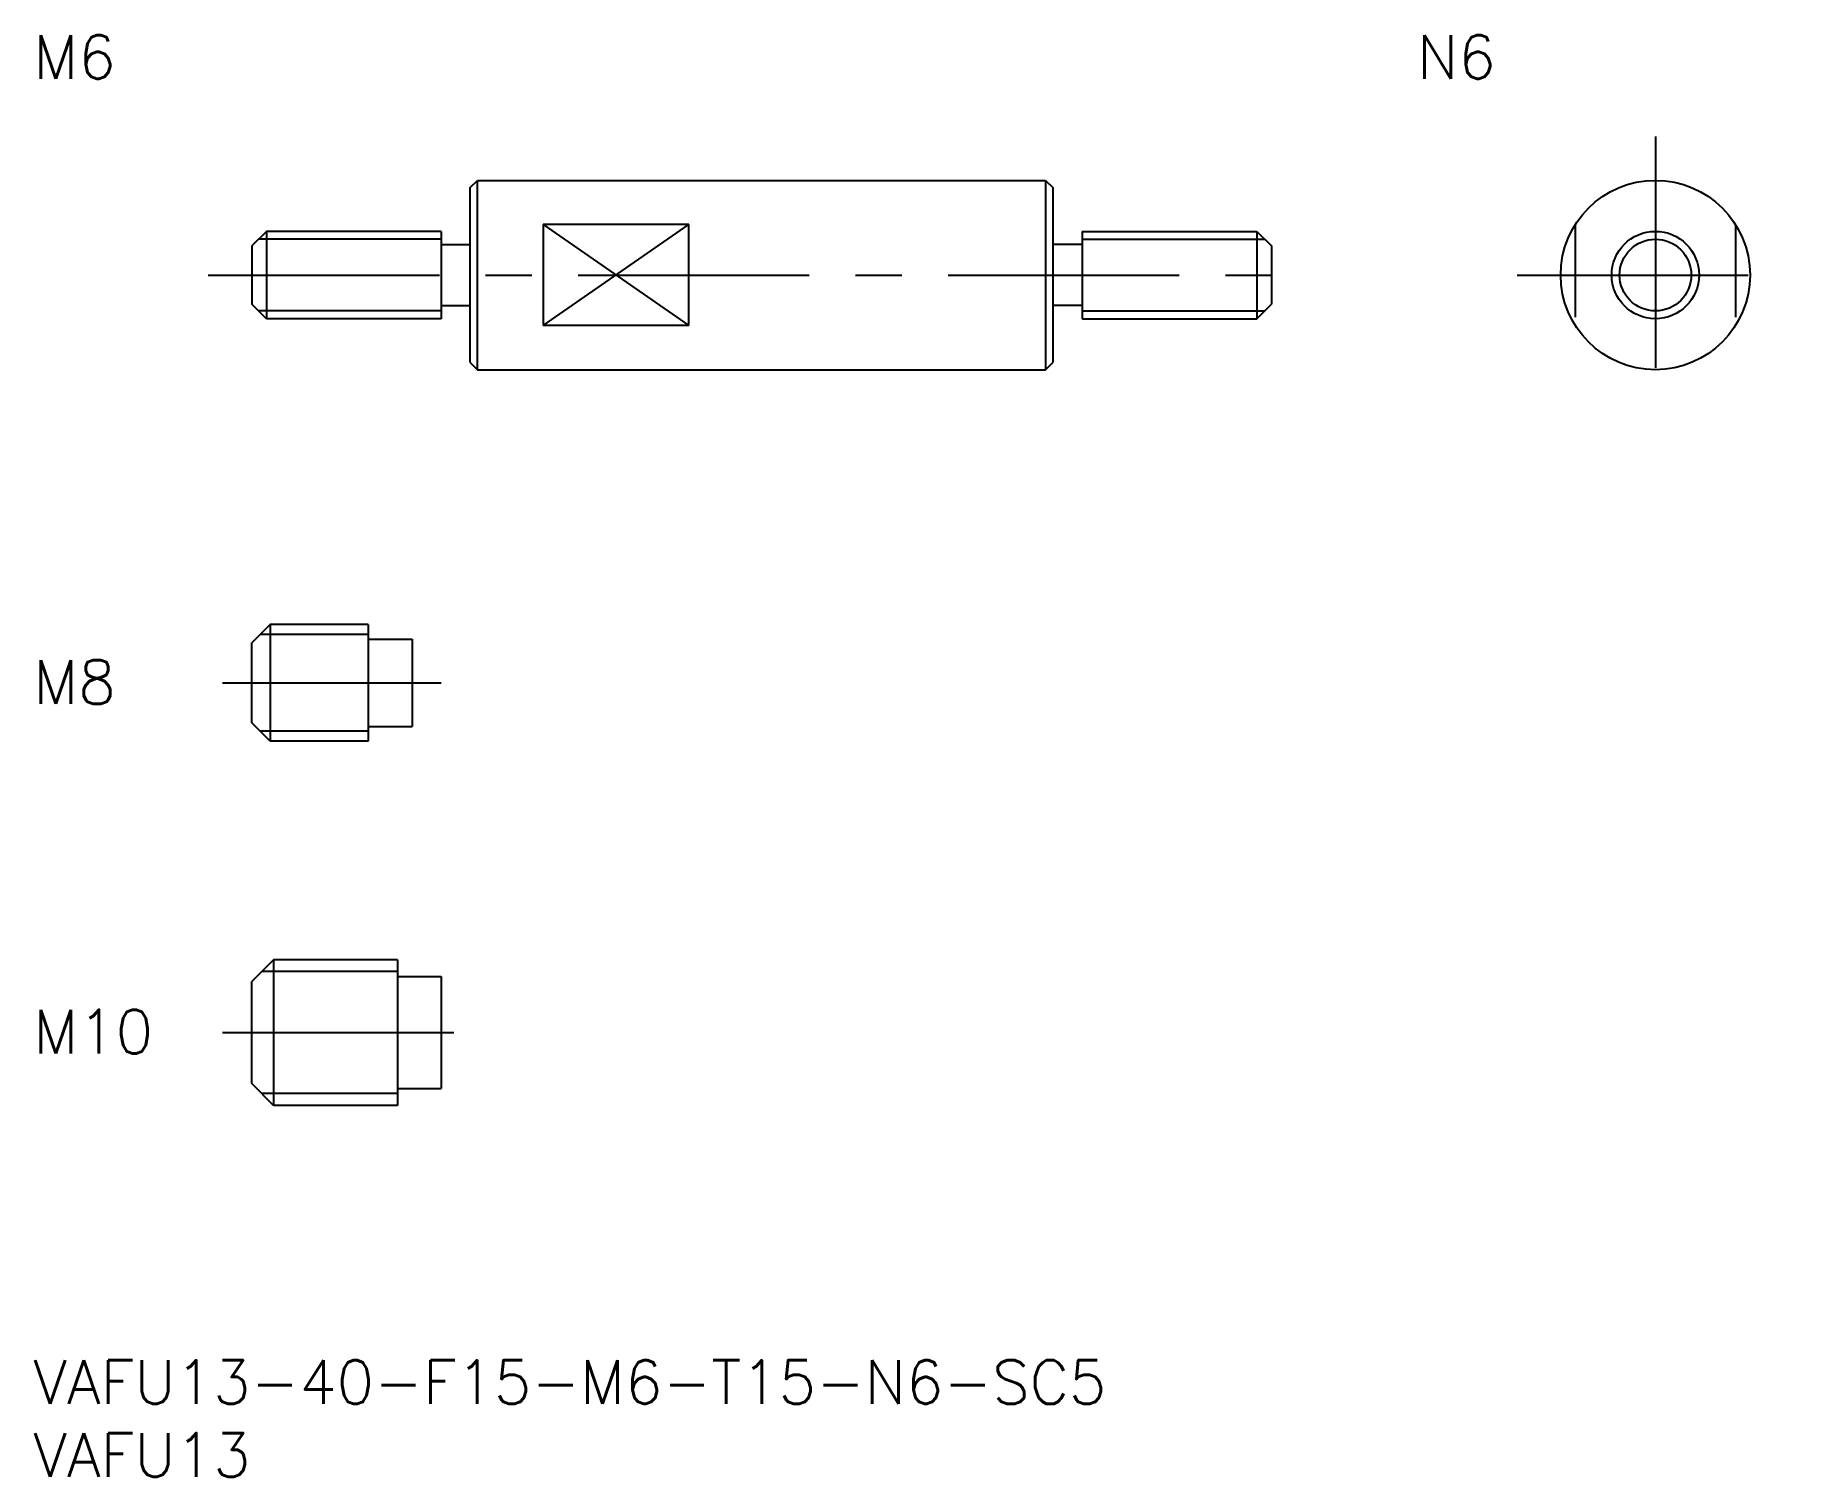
# Model space of a CAD drawing. Extents: x 0 to 121, y -8 to 91.
import ezdxf

# ---------------------------------------------------------------- set-up
doc = ezdxf.new("R2010")
doc.units = 0
doc.header["$LTSCALE"] = 0.5
doc.linetypes.add('CENTER', pattern=[50.8, 31.75, -6.35, 6.35, -6.35])
doc.linetypes.add('DASHED', pattern=[19.05, 12.7, -6.35])
for name, color, linetype in [('MSM_CENTER', 1, 'CENTER'), ('MSM_CONTINUOUS', 7, 'CONTINUOUS'), ('MSM_DASHED', 4, 'DASHED'), ('MSM_NARROW', 5, 'CONTINUOUS'), ('MSM_PART_NUMBER', 7, 'CONTINUOUS')]:
    doc.layers.add(name, color=color, linetype=linetype)
doc.styles.get("Standard").update_dxf_attribs({"font": 'txt.shx', "height": 1, "bigfont": 'bigfont.shx'})

# ---------------------------------------------------------------- blocks, each defined once
blk = doc.blocks.new('*U10')
at = {"layer": 'MSM_PART_NUMBER'}
blk.add_text('VAFU13-40-F15-M6-T15-N6-SC5', height=3, dxfattribs=at).set_placement((0, -3))
blk = doc.blocks.new('*U11')
at = {"layer": 'MSM_PART_NUMBER'}
blk.add_text('VAFU13', height=3, dxfattribs=at).set_placement((0, -8))
blk = doc.blocks.new('*U12')
at = {"layer": 'MSM_PART_NUMBER'}
blk.add_text('M10', height=3, dxfattribs=at).set_placement((0, 21.06))
blk = doc.blocks.new('*U13')
at = {"layer": 'MSM_PART_NUMBER'}
blk.add_text('M8', height=3, dxfattribs=at).set_placement((0, 45.06))
blk = doc.blocks.new('*U14')
at = {"layer": 'MSM_PART_NUMBER'}
blk.add_text('M6', height=3, dxfattribs=at).set_placement((0, 87.97))
blk = doc.blocks.new('*U15')
at = {"layer": 'MSM_PART_NUMBER'}
blk.add_text('N6', height=3, dxfattribs=at).set_placement((95, 87.97))

msp = doc.modelspace()

# ---------------------------------------------------------------- linework, layer by layer
at = {"layer": 'MSM_CENTER'}
for p, q in [((111.36, 84), (111.36, 65)), ((12, 74.5), (88, 74.5)), ((101.86, 74.5), (120.86, 74.5)), ((13, 46.5), (28, 46.5)), ((13, 22.5), (30, 22.5))]:
    msp.add_line(p, q, dxfattribs=at)
at = {"layer": 'MSM_CONTINUOUS'}
for p, q in [((30, 80.5), (30.5, 81)), ((30.5, 81), (69.5, 81)), ((30.5, 68), (30.5, 81)), ((69.5, 81), (69.5, 68)), ((69.5, 81), (70, 80.5)), ((30, 68.5), (30, 80.5)), ((70, 80.5), (70, 68.5)), ((16, 77.5), (15, 76.5)), ((28, 77.5), (16, 77.5)), ((16, 77.5), (16, 71.5)), ((28, 77.5), (28, 71.5)), ((45, 77.96), (35, 77.96)), ((35, 77.96), (35, 71.04)), ((45, 71.04), (45, 77.96)), ((72, 77.5), (84, 77.5)), ((72, 77.5), (72, 71.5)), ((84, 77.5), (85, 76.5)), ((84, 77.5), (84, 71.5)), ((15, 76.5), (15, 72.5)), ((28, 76.6), (30, 76.6)), ((72, 76.6), (70, 76.6)), ((85, 76.5), (85, 72.5)), ((16, 71.5), (15, 72.5)), ((84, 71.5), (85, 72.5)), ((28, 71.5), (16, 71.5)), ((28, 72.4), (30, 72.4)), ((72, 72.4), (70, 72.4)), ((72, 71.5), (84, 71.5)), ((45, 71.04), (35, 71.04)), ((30, 68.5), (30.5, 68)), ((30.5, 68), (69.5, 68)), ((69.5, 68), (70, 68.5)), ((16.25, 50.5), (15, 49.25)), ((23, 50.5), (16.25, 50.5)), ((16.25, 50.5), (16.25, 42.5)), ((23, 50.5), (23, 42.5)), ((15, 43.75), (15, 49.25)), ((23, 49.5), (26, 49.5)), ((26, 49.5), (26, 43.5)), ((16.25, 42.5), (15, 43.75)), ((23, 43.5), (26, 43.5)), ((23, 42.5), (16.25, 42.5)), ((16.5, 27.5), (15, 26)), ((25, 27.5), (16.5, 27.5)), ((16.5, 27.5), (16.5, 17.5)), ((25, 27.5), (25, 17.5)), ((15, 19), (15, 26)), ((25, 26.35), (28, 26.35)), ((28, 26.35), (28, 18.65)), ((16.5, 17.5), (15, 19)), ((25, 18.65), (28, 18.65)), ((25, 17.5), (16.5, 17.5))]:
    msp.add_line(p, q, dxfattribs=at)
for radius in [6.5, 3]:
    msp.add_circle((111.36, 74.5), radius, dxfattribs=at)
at = {"layer": 'MSM_DASHED'}
for p, q in [((105.86, 77.96), (105.86, 71.04)), ((116.86, 77.96), (116.86, 71.04))]:
    msp.add_line(p, q, dxfattribs=at)
at = {"layer": 'MSM_NARROW'}
for p, q in [((35, 71.04), (45, 77.96)), ((35, 77.96), (45, 71.04)), ((28, 76.96), (15.46, 76.96)), ((72, 76.96), (84.54, 76.96)), ((28, 72.04), (15.46, 72.04)), ((72, 72.04), (84.54, 72.04)), ((23, 49.82), (15.57, 49.82)), ((23, 43.18), (15.57, 43.18)), ((25, 26.69), (15.69, 26.69)), ((25, 18.31), (15.69, 18.31))]:
    msp.add_line(p, q, dxfattribs=at)
msp.add_circle((111.36, 74.5), 2.46, dxfattribs=at)

# ---------------------------------------------------------------- block references
at = {"layer": 'MSM_CONTINUOUS'}
for name in ['*U14', '*U15', '*U13', '*U12', '*U10', '*U11']:
    msp.add_blockref(name, (0, 0), dxfattribs=at)

doc.saveas('drawing.dxf')
